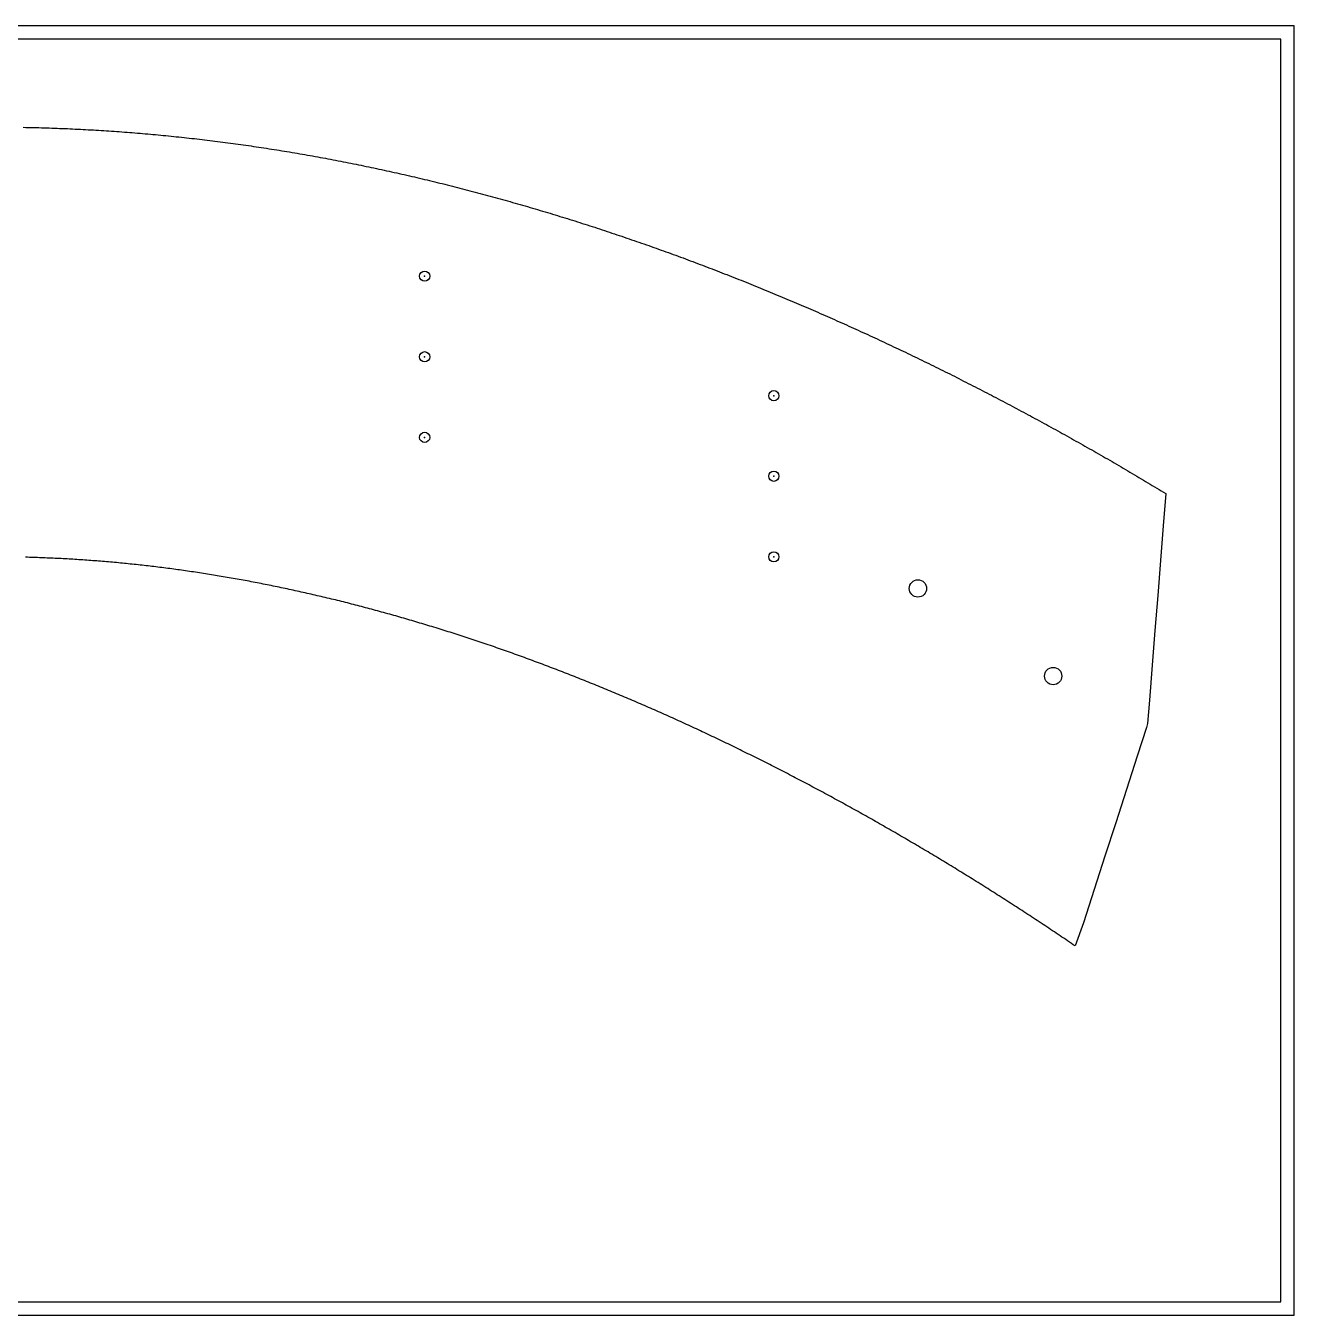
# Model space of a CAD drawing. Extents: x 15 to 497, y 19 to 601.
# Drawn here: x 72.18 to 119.4, y 18.99 to 66.99 of the extents above; entities that cross this region are included whole.
import ezdxf

# ---------------------------------------------------------------- set-up
doc = ezdxf.new("R2010")
doc.units = 0
doc.header["$PDMODE"] = 32
doc.header["$PDSIZE"] = 0.38
doc.layers.get('0').update_dxf_attribs({"linetype": 'CONTINUOUS'})
for name, color, linetype in [('CUT_SHEET', 1, 'CONTINUOUS'), ('DRILLING', 3, 'CONTINUOUS'), ('ENGRAVE', 4, 'CONTINUOUS')]:
    doc.layers.add(name, color=color, linetype=linetype)

# ---------------------------------------------------------------- blocks, each defined once
blk = doc.blocks.new('*U839')
at = {"layer": 'ENGRAVE'}
blk.add_point((0, 0), dxfattribs=at)
blk = doc.blocks.new('*U840')
at = {"layer": 'ENGRAVE', "color": 0, "linetype": 'BYBLOCK'}
for p in [(0, 0), (3, 0), (6, 0)]:
    blk.add_blockref('*U839', p, dxfattribs=at)
blk = doc.blocks.new('*U841')
at = {"layer": 'ENGRAVE'}
blk.add_point((0, 0), dxfattribs=at)
blk = doc.blocks.new('*U842')
at = {"layer": 'ENGRAVE', "color": 0, "linetype": 'BYBLOCK'}
for p in [(0, 0), (3, 0), (6, 0)]:
    blk.add_blockref('*U841', p, dxfattribs=at)

msp = doc.modelspace()

# ---------------------------------------------------------------- linework, layer by layer
msp.add_polyline3d([(72.0882, 63.209, 0), (72.1849, 63.2072, 0), (72.2816, 63.2052, 0), (72.3784, 63.2031, 0), (72.4751, 63.2008, 0), (72.5718, 63.1984, 0), (72.6686, 63.1958, 0), (72.7653, 63.1931, 0), (72.862, 63.1903, 0), (72.9587, 63.1873, 0), (73.0554, 63.1842, 0), (73.1521, 63.1809, 0), (73.2488, 63.1775, 0), (73.3455, 63.1739, 0), (73.4421, 63.1703, 0), (73.5388, 63.1664, 0), (73.6355, 63.1625, 0), (73.7321, 63.1584, 0), (73.8288, 63.1541, 0), (73.9254, 63.1497, 0), (74.022, 63.1452, 0), (74.1187, 63.1406, 0), (74.2153, 63.1358, 0), (74.3119, 63.1308, 0), (74.4085, 63.1257, 0), (74.5051, 63.1205, 0), (74.6017, 63.1152, 0), (74.6982, 63.1097, 0), (74.7948, 63.104, 0), (74.8914, 63.0982, 0), (74.9879, 63.0923, 0), (75.0844, 63.0863, 0), (75.181, 63.0801, 0), (75.2775, 63.0737, 0), (75.374, 63.0673, 0), (75.4705, 63.0607, 0), (75.567, 63.0539, 0), (75.6635, 63.047, 0), (75.76, 63.04, 0), (75.8564, 63.0328, 0), (75.9529, 63.0255, 0), (76.0493, 63.0181, 0), (76.1457, 63.0105, 0), (76.2422, 63.0028, 0), (76.3386, 62.9949, 0), (76.435, 62.9869, 0), (76.5313, 62.9788, 0), (76.6277, 62.9705, 0), (76.7241, 62.9621, 0), (76.8204, 62.9536, 0), (76.9168, 62.9449, 0), (77.0131, 62.9361, 0), (77.1094, 62.9271, 0), (77.2057, 62.918, 0), (77.302, 62.9088, 0), (77.3982, 62.8994, 0), (77.4945, 62.8899, 0), (77.5907, 62.8802, 0), (77.687, 62.8705, 0), (77.7832, 62.8605, 0), (77.8794, 62.8505, 0), (77.9756, 62.8403, 0), (78.0718, 62.83, 0), (78.1679, 62.8195, 0), (78.2641, 62.8089, 0), (78.3602, 62.7981, 0), (78.4563, 62.7873, 0), (78.5524, 62.7762, 0), (78.6485, 62.7651, 0), (78.7446, 62.7538, 0), (78.8406, 62.7424, 0), (78.9367, 62.7308, 0), (79.0327, 62.7191, 0), (79.1287, 62.7073, 0), (79.2247, 62.6953, 0), (79.3207, 62.6832, 0), (79.4167, 62.671, 0), (79.5126, 62.6586, 0), (79.6085, 62.6461, 0), (79.7044, 62.6334, 0), (79.8003, 62.6206, 0), (79.8962, 62.6077, 0), (79.9921, 62.5946, 0), (80.0879, 62.5815, 0), (80.1838, 62.5681, 0), (80.2796, 62.5547, 0), (80.3754, 62.5411, 0), (80.4711, 62.5274, 0), (80.5669, 62.5135, 0), (80.6626, 62.4995, 0), (80.7583, 62.4854, 0), (80.854, 62.4711, 0), (80.9497, 62.4567, 0), (81.0454, 62.4422, 0), (81.141, 62.4276, 0), (81.2366, 62.4128, 0), (81.3322, 62.3979, 0), (81.4278, 62.3828, 0), (81.5234, 62.3676, 0), (81.6189, 62.3523, 0), (81.7145, 62.3369, 0), (81.81, 62.3213, 0), (81.9055, 62.3056, 0), (82.0009, 62.2898, 0), (82.0964, 62.2738, 0), (82.1918, 62.2577, 0), (82.2872, 62.2415, 0), (82.3826, 62.2252, 0), (82.478, 62.2087, 0), (82.5733, 62.1921, 0), (82.6686, 62.1753, 0), (82.7639, 62.1585, 0), (82.8592, 62.1415, 0), (82.9545, 62.1244, 0), (83.0497, 62.1071, 0), (83.1449, 62.0898, 0), (83.2401, 62.0723, 0), (83.3353, 62.0546, 0), (83.4304, 62.0369, 0), (83.5255, 62.019, 0), (83.6206, 62.001, 0), (83.7157, 61.9829, 0), (83.8108, 61.9646, 0), (83.9058, 61.9462, 0), (84.0008, 61.9277, 0), (84.0958, 61.9091, 0), (84.1908, 61.8903, 0), (84.2857, 61.8715, 0), (84.3806, 61.8525, 0), (84.4755, 61.8333, 0), (84.5704, 61.8141, 0), (84.6652, 61.7947, 0), (84.7601, 61.7752, 0), (84.8548, 61.7556, 0), (84.9496, 61.7358, 0), (85.0444, 61.716, 0), (85.1391, 61.696, 0), (85.2338, 61.6759, 0), (85.3285, 61.6557, 0), (85.4231, 61.6353, 0), (85.5177, 61.6148, 0), (85.6123, 61.5942, 0), (85.7069, 61.5735, 0), (85.8014, 61.5527, 0), (85.8959, 61.5317, 0), (85.9904, 61.5106, 0), (86.0849, 61.4894, 0), (86.1793, 61.4681, 0), (86.2738, 61.4467, 0), (86.3681, 61.4251, 0), (86.4625, 61.4035, 0), (86.5568, 61.3817, 0), (86.6511, 61.3598, 0), (86.7454, 61.3377, 0), (86.8397, 61.3156, 0), (86.9339, 61.2933, 0), (87.0281, 61.2709, 0), (87.1222, 61.2484, 0), (87.2164, 61.2258, 0), (87.3105, 61.2031, 0), (87.4046, 61.1802, 0), (87.4986, 61.1573, 0), (87.5926, 61.1342, 0), (87.6866, 61.111, 0), (87.7806, 61.0877, 0), (87.8746, 61.0642, 0), (87.9685, 61.0407, 0), (88.0623, 61.017, 0), (88.1562, 60.9932, 0), (88.25, 60.9694, 0), (88.3438, 60.9453, 0), (88.4376, 60.9212, 0), (88.5313, 60.897, 0), (88.625, 60.8726, 0), (88.7187, 60.8482, 0), (88.8123, 60.8236, 0), (88.9059, 60.7989, 0), (88.9995, 60.7741, 0), (89.0931, 60.7492, 0), (89.1866, 60.7242, 0), (89.2801, 60.699, 0), (89.3735, 60.6738, 0), (89.4669, 60.6484, 0), (89.5603, 60.623, 0), (89.6537, 60.5974, 0), (89.747, 60.5717, 0), (89.8403, 60.5459, 0), (89.9336, 60.52, 0), (90.0268, 60.4939, 0), (90.12, 60.4678, 0), (90.2132, 60.4416, 0), (90.3063, 60.4152, 0), (90.3994, 60.3888, 0), (90.4925, 60.3622, 0), (90.5855, 60.3355, 0), (90.6785, 60.3087, 0), (90.7715, 60.2818, 0), (90.8645, 60.2548, 0), (90.9574, 60.2277, 0), (91.0502, 60.2005, 0), (91.1431, 60.1731, 0), (91.2359, 60.1457, 0), (91.3286, 60.1182, 0), (91.4214, 60.0905, 0), (91.5141, 60.0628, 0), (91.6067, 60.0349, 0), (91.6994, 60.0069, 0), (91.792, 59.9788, 0), (91.8845, 59.9507, 0), (91.977, 59.9224, 0), (92.0695, 59.894, 0), (92.162, 59.8655, 0), (92.2544, 59.8369, 0), (92.3468, 59.8082, 0), (92.4392, 59.7794, 0), (92.5315, 59.7505, 0), (92.6238, 59.7214, 0), (92.716, 59.6923, 0), (92.8082, 59.6631, 0), (92.9004, 59.6337, 0), (92.9925, 59.6043, 0), (93.0847, 59.5748, 0), (93.1767, 59.5451, 0), (93.2688, 59.5154, 0), (93.3608, 59.4855, 0), (93.4527, 59.4556, 0), (93.5447, 59.4255, 0), (93.6366, 59.3954, 0), (93.7284, 59.3651, 0), (93.8203, 59.3347, 0), (93.9121, 59.3043, 0), (94.0038, 59.2737, 0), (94.0955, 59.243, 0), (94.1872, 59.2123, 0), (94.2789, 59.1814, 0), (94.3705, 59.1504, 0), (94.4621, 59.1193, 0), (94.5536, 59.0882, 0), (94.6452, 59.0569, 0), (94.7366, 59.0255, 0), (94.8281, 58.994, 0), (94.9195, 58.9625, 0), (95.0109, 58.9308, 0), (95.1022, 58.899, 0), (95.1935, 58.8671, 0), (95.2848, 58.8352, 0), (95.376, 58.8031, 0), (95.4672, 58.7709, 0), (95.5583, 58.7387, 0), (95.6495, 58.7063, 0), (95.7405, 58.6738, 0), (95.8316, 58.6413, 0), (95.9226, 58.6086, 0), (96.0136, 58.5758, 0), (96.1045, 58.543, 0), (96.1954, 58.51, 0), (96.2863, 58.4769, 0), (96.3772, 58.4438, 0), (96.468, 58.4105, 0), (96.5587, 58.3772, 0), (96.6495, 58.3438, 0), (96.7402, 58.3102, 0), (96.8308, 58.2766, 0), (96.9214, 58.2428, 0), (97.012, 58.209, 0), (97.1026, 58.1751, 0), (97.1931, 58.1411, 0), (97.2836, 58.1069, 0), (97.374, 58.0727, 0), (97.4644, 58.0384, 0), (97.5548, 58.004, 0), (97.6451, 57.9695, 0), (97.7354, 57.9349, 0), (97.8257, 57.9002, 0), (97.9159, 57.8655, 0), (98.0061, 57.8306, 0), (98.0962, 57.7956, 0), (98.1864, 57.7605, 0), (98.2764, 57.7254, 0), (98.3665, 57.6901, 0), (98.4565, 57.6548, 0), (98.5465, 57.6194, 0), (98.6364, 57.5838, 0), (98.7263, 57.5482, 0), (98.8162, 57.5125, 0), (98.906, 57.4767, 0), (98.9958, 57.4408, 0), (99.0855, 57.4048, 0), (99.1753, 57.3687, 0), (99.2649, 57.3325, 0), (99.3546, 57.2963, 0), (99.4442, 57.2599, 0), (99.5338, 57.2234, 0), (99.6233, 57.1869, 0), (99.7128, 57.1503, 0), (99.8023, 57.1135, 0), (99.8917, 57.0767, 0), (99.9811, 57.0398, 0), (100.07, 57.0028, 0), (100.16, 56.9657, 0), (100.249, 56.9286, 0), (100.338, 56.8913, 0), (100.427, 56.8539, 0), (100.517, 56.8165, 0), (100.606, 56.779, 0), (100.695, 56.7413, 0), (100.784, 56.7036, 0), (100.873, 56.6658, 0), (100.962, 56.6279, 0), (101.051, 56.5899, 0), (101.14, 56.5519, 0), (101.229, 56.5137, 0), (101.317, 56.4755, 0), (101.406, 56.4371, 0), (101.495, 56.3987, 0), (101.584, 56.3602, 0), (101.672, 56.3216, 0), (101.761, 56.2829, 0), (101.85, 56.2442, 0), (101.938, 56.2053, 0), (102.027, 56.1664, 0), (102.115, 56.1273, 0), (102.204, 56.0882, 0), (102.292, 56.049, 0), (102.381, 56.0097, 0), (102.469, 55.9703, 0), (102.557, 55.9309, 0), (102.645, 55.8913, 0), (102.734, 55.8517, 0), (102.822, 55.812, 0), (102.91, 55.7722, 0), (102.998, 55.7323, 0), (103.086, 55.6923, 0), (103.174, 55.6523, 0), (103.262, 55.6121, 0), (103.35, 55.5719, 0), (103.438, 55.5316, 0), (103.526, 55.4912, 0), (103.614, 55.4507, 0), (103.702, 55.4101, 0), (103.79, 55.3695, 0), (103.877, 55.3288, 0), (103.965, 55.2879, 0), (104.053, 55.247, 0), (104.14, 55.2061, 0), (104.228, 55.165, 0), (104.315, 55.1239, 0), (104.403, 55.0826, 0), (104.49, 55.0413, 0), (104.578, 54.9999, 0), (104.665, 54.9585, 0), (104.753, 54.9169, 0), (104.84, 54.8753, 0), (104.927, 54.8335, 0), (105.014, 54.7917, 0), (105.102, 54.7499, 0), (105.189, 54.7079, 0), (105.276, 54.6659, 0), (105.363, 54.6237, 0), (105.45, 54.5815, 0), (105.537, 54.5392, 0), (105.624, 54.4969, 0), (105.711, 54.4544, 0), (105.798, 54.4119, 0), (105.885, 54.3693, 0), (105.971, 54.3266, 0), (106.058, 54.2839, 0), (106.145, 54.241, 0), (106.232, 54.1981, 0), (106.318, 54.1551, 0), (106.405, 54.112, 0), (106.492, 54.0689, 0), (106.578, 54.0256, 0), (106.665, 53.9823, 0), (106.751, 53.9389, 0), (106.838, 53.8954, 0), (106.924, 53.8519, 0), (107.01, 53.8083, 0), (107.097, 53.7646, 0), (107.183, 53.7208, 0), (107.269, 53.6769, 0), (107.355, 53.633, 0), (107.441, 53.589, 0), (107.528, 53.5449, 0), (107.614, 53.5007, 0), (107.7, 53.4565, 0), (107.786, 53.4122, 0), (107.872, 53.3678, 0), (107.957, 53.3233, 0), (108.043, 53.2788, 0), (108.129, 53.2341, 0), (108.215, 53.1894, 0), (108.301, 53.1447, 0), (108.386, 53.0998, 0), (108.472, 53.0549, 0), (108.558, 53.0099, 0), (108.643, 52.9648, 0), (108.729, 52.9197, 0), (108.814, 52.8745, 0), (108.9, 52.8292, 0), (108.985, 52.7838, 0), (109.071, 52.7384, 0), (109.156, 52.6929, 0), (109.241, 52.6473, 0), (109.327, 52.6016, 0), (109.412, 52.5559, 0), (109.497, 52.5101, 0), (109.582, 52.4642, 0), (109.667, 52.4182, 0), (109.753, 52.3722, 0), (109.838, 52.3261, 0), (109.923, 52.2799, 0), (110.008, 52.2337, 0), (110.093, 52.1874, 0), (110.177, 52.141, 0), (110.262, 52.0945, 0), (110.347, 52.048, 0), (110.432, 52.0014, 0), (110.517, 51.9547, 0), (110.601, 51.9079, 0), (110.686, 51.8611, 0), (110.77, 51.8142, 0), (110.855, 51.7672, 0), (110.94, 51.7202, 0), (111.024, 51.6731, 0), (111.109, 51.6259, 0), (111.193, 51.5786, 0), (111.277, 51.5313, 0), (111.362, 51.4839, 0), (111.446, 51.4365, 0), (111.53, 51.3889, 0), (111.614, 51.3413, 0), (111.699, 51.2936, 0), (111.783, 51.2459, 0), (111.867, 51.1981, 0), (111.951, 51.1502, 0), (112.035, 51.1022, 0), (112.119, 51.0542, 0), (112.203, 51.0061, 0), (112.287, 50.9579, 0), (112.37, 50.9097, 0), (112.454, 50.8614, 0), (112.538, 50.813, 0), (112.622, 50.7646, 0), (112.705, 50.7161, 0), (112.789, 50.6675, 0), (112.873, 50.6188, 0), (112.956, 50.5701, 0), (113.04, 50.5213, 0), (113.123, 50.4725, 0), (113.207, 50.4236, 0), (113.29, 50.3746, 0), (113.374, 50.3255, 0), (113.457, 50.2764, 0), (113.54, 50.2272, 0), (113.623, 50.1779, 0), (113.707, 50.1286, 0), (113.79, 50.0792, 0), (113.873, 50.0297, 0), (113.956, 49.9802, 0), (114.039, 49.9306, 0), (114.122, 49.8809, 0), (114.205, 49.8312, 0), (114.288, 49.7814, 0), (114.371, 49.7315, 0), (114.454, 49.6816, 0), (114.537, 49.6316, 0), (114.619, 49.5815, 0), (114.529, 48.3752, 0), (114.426, 47.0768, 0), (114.322, 45.7784, 0), (114.218, 44.48, 0), (114.114, 43.1816, 0), (114.011, 41.8832, 0), (113.939, 41.0124, 0), (113.907, 40.8633, 0), (113.562, 39.7943, 0), (113.161, 38.555, 0), (112.76, 37.3157, 0), (112.358, 36.0764, 0), (111.957, 34.8372, 0), (111.556, 33.5979, 0), (111.252, 32.7331, 0), (111.181, 32.7809, 0), (111.111, 32.8286, 0), (111.04, 32.8763, 0), (110.97, 32.9239, 0), (110.9, 32.9715, 0), (110.829, 33.019, 0), (110.759, 33.0664, 0), (110.688, 33.1138, 0), (110.618, 33.1611, 0), (110.547, 33.2084, 0), (110.477, 33.2556, 0), (110.406, 33.3027, 0), (110.335, 33.3498, 0), (110.265, 33.3968, 0), (110.194, 33.4438, 0), (110.123, 33.4907, 0), (110.053, 33.5375, 0), (109.982, 33.5843, 0), (109.911, 33.631, 0), (109.84, 33.6776, 0), (109.77, 33.7242, 0), (109.699, 33.7707, 0), (109.628, 33.8172, 0), (109.557, 33.8636, 0), (109.486, 33.9099, 0), (109.415, 33.9562, 0), (109.344, 34.0024, 0), (109.273, 34.0486, 0), (109.203, 34.0947, 0), (109.132, 34.1407, 0), (109.061, 34.1867, 0), (108.989, 34.2326, 0), (108.918, 34.2784, 0), (108.847, 34.3242, 0), (108.776, 34.3699, 0), (108.705, 34.4156, 0), (108.634, 34.4611, 0), (108.563, 34.5067, 0), (108.492, 34.5521, 0), (108.42, 34.5975, 0), (108.349, 34.6429, 0), (108.278, 34.6881, 0), (108.207, 34.7334, 0), (108.135, 34.7785, 0), (108.064, 34.8236, 0), (107.993, 34.8686, 0), (107.921, 34.9136, 0), (107.85, 34.9585, 0), (107.779, 35.0033, 0), (107.707, 35.048, 0), (107.636, 35.0927, 0), (107.564, 35.1374, 0), (107.493, 35.1819, 0), (107.421, 35.2265, 0), (107.35, 35.2709, 0), (107.278, 35.3153, 0), (107.207, 35.3596, 0), (107.135, 35.4038, 0), (107.064, 35.448, 0), (106.992, 35.4921, 0), (106.92, 35.5362, 0), (106.849, 35.5802, 0), (106.777, 35.6241, 0), (106.705, 35.6679, 0), (106.633, 35.7117, 0), (106.562, 35.7555, 0), (106.49, 35.7991, 0), (106.418, 35.8427, 0), (106.346, 35.8862, 0), (106.274, 35.9297, 0), (106.203, 35.9731, 0), (106.131, 36.0164, 0), (106.059, 36.0597, 0), (105.987, 36.1029, 0), (105.915, 36.146, 0), (105.843, 36.1891, 0), (105.771, 36.2321, 0), (105.699, 36.275, 0), (105.627, 36.3179, 0), (105.555, 36.3607, 0), (105.483, 36.4034, 0), (105.411, 36.4461, 0), (105.339, 36.4887, 0), (105.267, 36.5312, 0), (105.195, 36.5737, 0), (105.122, 36.6161, 0), (105.05, 36.6584, 0), (104.978, 36.7007, 0), (104.906, 36.7429, 0), (104.834, 36.785, 0), (104.761, 36.8271, 0), (104.689, 36.8691, 0), (104.617, 36.911, 0), (104.544, 36.9529, 0), (104.472, 36.9947, 0), (104.4, 37.0364, 0), (104.327, 37.078, 0), (104.255, 37.1196, 0), (104.182, 37.1611, 0), (104.11, 37.2026, 0), (104.038, 37.244, 0), (103.965, 37.2853, 0), (103.893, 37.3265, 0), (103.82, 37.3677, 0), (103.748, 37.4088, 0), (103.675, 37.4498, 0), (103.602, 37.4908, 0), (103.53, 37.5317, 0), (103.457, 37.5725, 0), (103.385, 37.6133, 0), (103.312, 37.654, 0), (103.239, 37.6946, 0), (103.167, 37.7352, 0), (103.094, 37.7756, 0), (103.021, 37.816, 0), (102.948, 37.8564, 0), (102.876, 37.8967, 0), (102.803, 37.9369, 0), (102.73, 37.977, 0), (102.657, 38.0171, 0), (102.584, 38.0571, 0), (102.511, 38.097, 0), (102.439, 38.1368, 0), (102.366, 38.1766, 0), (102.293, 38.2163, 0), (102.22, 38.256, 0), (102.147, 38.2955, 0), (102.074, 38.335, 0), (102.001, 38.3745, 0), (101.928, 38.4138, 0), (101.855, 38.4531, 0), (101.782, 38.4923, 0), (101.709, 38.5315, 0), (101.636, 38.5705, 0), (101.562, 38.6095, 0), (101.489, 38.6485, 0), (101.416, 38.6873, 0), (101.343, 38.7261, 0), (101.27, 38.7648, 0), (101.197, 38.8035, 0), (101.123, 38.842, 0), (101.05, 38.8805, 0), (100.977, 38.919, 0), (100.904, 38.9573, 0), (100.83, 38.9956, 0), (100.757, 39.0338, 0), (100.684, 39.0719, 0), (100.61, 39.11, 0), (100.537, 39.148, 0), (100.463, 39.1859, 0), (100.39, 39.2237, 0), (100.317, 39.2615, 0), (100.243, 39.2992, 0), (100.17, 39.3368, 0), (100.096, 39.3743, 0), (100.023, 39.4118, 0), (99.9494, 39.4492, 0), (99.8759, 39.4865, 0), (99.8024, 39.5237, 0), (99.7289, 39.5609, 0), (99.6553, 39.598, 0), (99.5818, 39.635, 0), (99.5082, 39.6719, 0), (99.4346, 39.7088, 0), (99.361, 39.7456, 0), (99.2874, 39.7823, 0), (99.2138, 39.8189, 0), (99.1401, 39.8555, 0), (99.0665, 39.8919, 0), (98.9928, 39.9283, 0), (98.9191, 39.9647, 0), (98.8454, 40.0009, 0), (98.7717, 40.0371, 0), (98.698, 40.0732, 0), (98.6243, 40.1092, 0), (98.5505, 40.1451, 0), (98.4768, 40.181, 0), (98.403, 40.2167, 0), (98.3292, 40.2524, 0), (98.2554, 40.2881, 0), (98.1816, 40.3236, 0), (98.1078, 40.3591, 0), (98.0339, 40.3945, 0), (97.9601, 40.4298, 0), (97.8862, 40.465, 0), (97.8124, 40.5002, 0), (97.7385, 40.5353, 0), (97.6646, 40.5703, 0), (97.5907, 40.6052, 0), (97.5167, 40.64, 0), (97.4428, 40.6748, 0), (97.3688, 40.7095, 0), (97.2949, 40.7441, 0), (97.2209, 40.7786, 0), (97.1469, 40.813, 0), (97.0729, 40.8474, 0), (96.9989, 40.8817, 0), (96.9249, 40.9159, 0), (96.8509, 40.95, 0), (96.7768, 40.984, 0), (96.7028, 41.018, 0), (96.6287, 41.0519, 0), (96.5546, 41.0857, 0), (96.4806, 41.1194, 0), (96.4065, 41.1531, 0), (96.3324, 41.1866, 0), (96.2582, 41.2201, 0), (96.1841, 41.2535, 0), (96.11, 41.2868, 0), (96.0358, 41.3201, 0), (95.9616, 41.3532, 0), (95.8875, 41.3863, 0), (95.8133, 41.4193, 0), (95.7391, 41.4522, 0), (95.6649, 41.485, 0), (95.5907, 41.5178, 0), (95.5165, 41.5504, 0), (95.4422, 41.583, 0), (95.368, 41.6155, 0), (95.2937, 41.6479, 0), (95.2194, 41.6803, 0), (95.1452, 41.7125, 0), (95.0709, 41.7447, 0), (94.9966, 41.7768, 0), (94.9223, 41.8088, 0), (94.848, 41.8407, 0), (94.7736, 41.8726, 0), (94.6993, 41.9043, 0), (94.625, 41.936, 0), (94.5506, 41.9676, 0), (94.4763, 41.9991, 0), (94.4019, 42.0305, 0), (94.3275, 42.0619, 0), (94.2531, 42.0931, 0), (94.1787, 42.1243, 0), (94.1043, 42.1554, 0), (94.0299, 42.1864, 0), (93.9555, 42.2173, 0), (93.881, 42.2482, 0), (93.8066, 42.2789, 0), (93.7321, 42.3096, 0), (93.6577, 42.3402, 0), (93.5832, 42.3707, 0), (93.5087, 42.4011, 0), (93.4343, 42.4314, 0), (93.3598, 42.4617, 0), (93.2853, 42.4918, 0), (93.2107, 42.5219, 0), (93.1362, 42.5519, 0), (93.0617, 42.5818, 0), (92.9872, 42.6116, 0), (92.9126, 42.6414, 0), (92.8381, 42.671, 0), (92.7635, 42.7006, 0), (92.689, 42.7301, 0), (92.6144, 42.7594, 0), (92.5398, 42.7888, 0), (92.4652, 42.818, 0), (92.3906, 42.8471, 0), (92.316, 42.8761, 0), (92.2414, 42.9051, 0), (92.1668, 42.934, 0), (92.0922, 42.9628, 0), (92.0176, 42.9915, 0), (91.9429, 43.0201, 0), (91.8683, 43.0486, 0), (91.7936, 43.077, 0), (91.719, 43.1054, 0), (91.6443, 43.1336, 0), (91.5696, 43.1618, 0), (91.495, 43.1899, 0), (91.4203, 43.2179, 0), (91.3456, 43.2458, 0), (91.2709, 43.2736, 0), (91.1962, 43.3014, 0), (91.1215, 43.329, 0), (91.0468, 43.3566, 0), (90.9721, 43.384, 0), (90.8973, 43.4114, 0), (90.8226, 43.4387, 0), (90.7479, 43.4659, 0), (90.6731, 43.493, 0), (90.5984, 43.5201, 0), (90.5236, 43.547, 0), (90.4489, 43.5739, 0), (90.3741, 43.6006, 0), (90.2993, 43.6273, 0), (90.2246, 43.6539, 0), (90.1498, 43.6803, 0), (90.075, 43.7068, 0), (90.0002, 43.7331, 0), (89.9254, 43.7593, 0), (89.8506, 43.7854, 0), (89.7757, 43.8115, 0), (89.7009, 43.8374, 0), (89.6261, 43.8633, 0), (89.5512, 43.8891, 0), (89.4764, 43.9147, 0), (89.4015, 43.9403, 0), (89.3267, 43.9659, 0), (89.2518, 43.9913, 0), (89.1769, 44.0166, 0), (89.102, 44.0418, 0), (89.0272, 44.067, 0), (88.9523, 44.092, 0), (88.8774, 44.117, 0), (88.8025, 44.1419, 0), (88.7275, 44.1666, 0), (88.6526, 44.1913, 0), (88.5777, 44.2159, 0), (88.5028, 44.2404, 0), (88.4279, 44.2648, 0), (88.3529, 44.2892, 0), (88.278, 44.3134, 0), (88.2031, 44.3375, 0), (88.1281, 44.3616, 0), (88.0532, 44.3855, 0), (87.9782, 44.4094, 0), (87.9033, 44.4332, 0), (87.8283, 44.4569, 0), (87.7533, 44.4804, 0), (87.6784, 44.5039, 0), (87.6034, 44.5273, 0), (87.5285, 44.5506, 0), (87.4535, 44.5738, 0), (87.3785, 44.597, 0), (87.3036, 44.62, 0), (87.2286, 44.6429, 0), (87.1536, 44.6658, 0), (87.0786, 44.6885, 0), (87.0037, 44.7112, 0), (86.9287, 44.7337, 0), (86.8537, 44.7562, 0), (86.7787, 44.7785, 0), (86.7038, 44.8008, 0), (86.6288, 44.823, 0), (86.5538, 44.8451, 0), (86.4788, 44.8671, 0), (86.4039, 44.889, 0), (86.3289, 44.9108, 0), (86.2539, 44.9325, 0), (86.179, 44.9541, 0), (86.104, 44.9756, 0), (86.029, 44.997, 0), (85.9541, 45.0183, 0), (85.8791, 45.0395, 0), (85.8041, 45.0607, 0), (85.7292, 45.0817, 0), (85.6542, 45.1026, 0), (85.5793, 45.1235, 0), (85.5043, 45.1442, 0), (85.4294, 45.1649, 0), (85.3544, 45.1854, 0), (85.2795, 45.2059, 0), (85.2046, 45.2262, 0), (85.1296, 45.2465, 0), (85.0547, 45.2666, 0), (84.9798, 45.2867, 0), (84.9048, 45.3067, 0), (84.8299, 45.3265, 0), (84.755, 45.3463, 0), (84.6801, 45.366, 0), (84.6052, 45.3856, 0), (84.5303, 45.405, 0), (84.4554, 45.4244, 0), (84.3806, 45.4437, 0), (84.3057, 45.4629, 0), (84.2308, 45.482, 0), (84.1559, 45.501, 0), (84.0811, 45.5198, 0), (84.0062, 45.5386, 0), (83.9314, 45.5573, 0), (83.8566, 45.5759, 0), (83.7817, 45.5944, 0), (83.7069, 45.6128, 0), (83.6321, 45.6311, 0), (83.5573, 45.6493, 0), (83.4825, 45.6674, 0), (83.4077, 45.6853, 0), (83.3329, 45.7032, 0), (83.2581, 45.721, 0), (83.1834, 45.7387, 0), (83.1086, 45.7563, 0), (83.0339, 45.7738, 0), (82.9591, 45.7912, 0), (82.8844, 45.8085, 0), (82.8097, 45.8257, 0), (82.735, 45.8427, 0), (82.6603, 45.8597, 0), (82.5856, 45.8766, 0), (82.5109, 45.8934, 0), (82.4363, 45.9101, 0), (82.3616, 45.9266, 0), (82.287, 45.9431, 0), (82.2123, 45.9595, 0), (82.1377, 45.9758, 0), (82.0631, 45.9919, 0), (81.9885, 46.008, 0), (81.9139, 46.024, 0), (81.8394, 46.0398, 0), (81.7648, 46.0556, 0), (81.6902, 46.0712, 0), (81.6157, 46.0868, 0), (81.5412, 46.1022, 0), (81.4667, 46.1176, 0), (81.3922, 46.1328, 0), (81.3177, 46.148, 0), (81.2432, 46.163, 0), (81.1688, 46.1779, 0), (81.0943, 46.1927, 0), (81.0199, 46.2075, 0), (80.9455, 46.2221, 0), (80.8711, 46.2366, 0), (80.7967, 46.251, 0), (80.7223, 46.2653, 0), (80.648, 46.2795, 0), (80.5736, 46.2936, 0), (80.4993, 46.3076, 0), (80.425, 46.3215, 0), (80.3507, 46.3353, 0), (80.2764, 46.349, 0), (80.2022, 46.3625, 0), (80.1279, 46.376, 0), (80.0537, 46.3894, 0), (79.9795, 46.4026, 0), (79.9053, 46.4158, 0), (79.8311, 46.4288, 0), (79.757, 46.4417, 0), (79.6828, 46.4546, 0), (79.6087, 46.4673, 0), (79.5346, 46.4799, 0), (79.4606, 46.4924, 0), (79.3865, 46.5048, 0), (79.3125, 46.5171, 0), (79.2385, 46.5293, 0), (79.1645, 46.5414, 0), (79.0906, 46.5533, 0), (79.0167, 46.5652, 0), (78.9428, 46.577, 0), (78.8689, 46.5886, 0), (78.795, 46.6002, 0), (78.7212, 46.6116, 0), (78.6473, 46.6229, 0), (78.5735, 46.6341, 0), (78.4997, 46.6453, 0), (78.426, 46.6563, 0), (78.3522, 46.6672, 0), (78.2785, 46.678, 0), (78.2047, 46.6887, 0), (78.131, 46.6992, 0), (78.0573, 46.7097, 0), (77.9836, 46.7201, 0), (77.91, 46.7303, 0), (77.8363, 46.7405, 0), (77.7627, 46.7505, 0), (77.689, 46.7605, 0), (77.6154, 46.7703, 0), (77.5418, 46.78, 0), (77.4682, 46.7897, 0), (77.3946, 46.7992, 0), (77.321, 46.8086, 0), (77.2474, 46.8179, 0), (77.1739, 46.8271, 0), (77.1003, 46.8362, 0), (77.0267, 46.8452, 0), (76.9532, 46.854, 0), (76.8796, 46.8628, 0), (76.8061, 46.8715, 0), (76.7326, 46.88, 0), (76.659, 46.8885, 0), (76.5855, 46.8968, 0), (76.512, 46.9051, 0), (76.4384, 46.9132, 0), (76.3649, 46.9212, 0), (76.2914, 46.9292, 0), (76.2179, 46.937, 0), (76.1443, 46.9447, 0), (76.0708, 46.9523, 0), (75.9973, 46.9598, 0), (75.9238, 46.9672, 0), (75.8502, 46.9745, 0), (75.7767, 46.9816, 0), (75.7031, 46.9887, 0), (75.6296, 46.9957, 0), (75.556, 47.0025, 0), (75.4825, 47.0093, 0), (75.4089, 47.0159, 0), (75.3354, 47.0225, 0), (75.2618, 47.0289, 0), (75.1883, 47.0353, 0), (75.1147, 47.0415, 0), (75.0412, 47.0476, 0), (74.9676, 47.0536, 0), (74.8941, 47.0595, 0), (74.8205, 47.0653, 0), (74.747, 47.071, 0), (74.6734, 47.0766, 0), (74.5998, 47.0821, 0), (74.5263, 47.0875, 0), (74.4527, 47.0928, 0), (74.3792, 47.0979, 0), (74.3056, 47.103, 0), (74.2321, 47.1079, 0), (74.1586, 47.1128, 0), (74.085, 47.1175, 0), (74.0115, 47.1221, 0), (73.9379, 47.1267, 0), (73.8644, 47.1311, 0), (73.7909, 47.1354, 0), (73.7173, 47.1396, 0), (73.6438, 47.1437, 0), (73.5703, 47.1477, 0), (73.4967, 47.1516, 0), (73.4232, 47.1554, 0), (73.3497, 47.159, 0), (73.2762, 47.1626, 0), (73.2027, 47.1661, 0), (73.1292, 47.1694, 0), (73.0556, 47.1727, 0), (72.9821, 47.1758, 0), (72.9086, 47.1788, 0), (72.8351, 47.1818, 0), (72.7617, 47.1846, 0), (72.6882, 47.1873, 0), (72.6147, 47.1899, 0), (72.5412, 47.1924, 0), (72.4677, 47.1948, 0), (72.3943, 47.1971, 0), (72.3208, 47.1993, 0), (72.2473, 47.2013, 0), (72.1739, 47.2033, 0)])
at = {"layer": 'CUT_SHEET'}
for points in [[(23.4047, 66.9881), (23.4047, 18.9881), (119.4047, 18.9881), (119.4047, 66.9881)], [(23.9047, 66.4881), (23.9047, 19.4881), (118.9047, 19.4881), (118.9047, 66.4881)]]:
    msp.add_lwpolyline(points, close=True, dxfattribs=at)
at = {"layer": 'DRILLING'}
for centre in [(105.3948, 46.0411), (110.4308, 42.7794)]:
    msp.add_circle(centre, 0.3225, dxfattribs=at)

# ---------------------------------------------------------------- block references
at = {"layer": 'ENGRAVE', "xscale": -1, "rotation": 90}
for name, p in [('*U842', (87.0312, 57.6673)), ('*U840', (100.0312, 53.2185))]:
    msp.add_blockref(name, p, dxfattribs=at)

doc.saveas('drawing.dxf')
